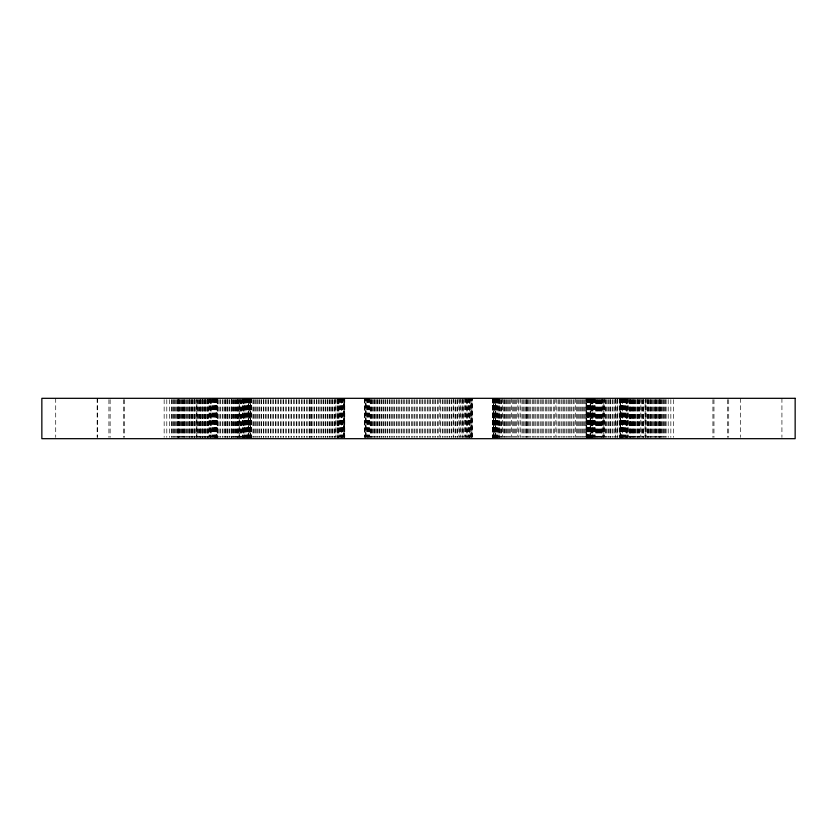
<?xml version="1.0" encoding="UTF-8"?>
<svg xmlns="http://www.w3.org/2000/svg" width="837" height="837" viewBox="0 0 837 837"><rect width="100%" height="100%" fill="white"/><g stroke="black" fill="none" stroke-linecap="round" stroke-linejoin="round"><path stroke-width="0.63" stroke-dasharray="4.18 3.14" d="M781.925 398.318L781.925 437.385M740.347 398.318L740.337 437.385M728.713 399.615L728.713 437.385M727.51 399.615L727.51 437.385M713.961 399.615L713.961 437.385M712.925 399.615L712.925 437.385M673.482 399.615L673.482 437.385M670.845 399.615L670.845 437.385M668.208 399.615L668.208 437.385M666.126 399.615L666.126 437.385M665.593 399.615L665.593 437.385M664.62 399.615L664.62 437.385M663.793 399.615L663.793 437.385M662.998 399.615L662.998 437.385M662.036 399.615L662.036 437.385M661.397 399.615L661.397 437.385M660.435 399.615L660.435 437.385M660.152 399.615L660.152 437.385M659.483 399.615L659.483 437.385M659.106 399.615L659.106 437.385M658.949 399.615L658.949 437.385M657.903 399.615L658.018 437.385M656.961 399.615L656.961 437.385M656.449 399.615L656.449 437.385M655.507 399.615L655.507 437.385M655.402 399.615L655.402 437.385M654.482 399.615L654.482 437.385M653.917 399.615L653.917 437.385M652.954 399.615L652.965 437.385M652.044 399.615L652.044 437.385M651.353 399.615L651.353 437.385M650.558 399.615L650.558 437.385M650.38 399.615L650.38 437.385M649.669 399.615L649.669 437.385M648.759 399.615L648.759 437.385M648.215 399.615L648.215 437.385M647.775 399.615L647.775 437.385M647.357 399.615L647.357 437.385M646.143 398.318L646.143 437.385M645.934 399.615L645.934 437.385M643.726 399.615L643.726 437.385M643.507 399.615L643.507 437.385M642.921 399.615L642.921 437.385M642.523 399.615L642.523 437.385M641.592 399.615L641.592 437.385M640.87 398.318L640.807 437.385M639.886 399.615L639.886 437.385M639.531 399.615L639.531 437.385M638.788 399.615L638.788 437.385M638.233 399.615L638.233 437.385M637.564 399.615L637.564 437.385M637.239 399.615L637.239 437.385M636.842 399.615L636.842 437.385M635.597 399.615L635.681 437.385M634.99 399.615L634.99 437.385M634.603 399.615L634.603 437.385M633.881 399.615L633.881 437.385M633.232 399.615L633.232 437.385M632.971 399.615L632.971 437.385M632.186 399.615L632.186 437.385M631.987 399.615L631.987 437.385M631.579 399.615L631.579 437.385M630.596 399.615L630.596 437.385M630.355 399.615L630.355 437.385M630.02 399.615L630.02 437.385M629.382 399.615L629.382 437.385M629.11 399.615L629.11 437.385M628.577 398.318L628.577 437.385M627.771 399.615L627.729 437.385M627.237 398.318L627.237 437.385M627.08 398.318L627.028 437.385M626.808 399.615L626.808 437.385M626.463 399.615L626.463 437.385M626.013 398.318L626.013 437.385M625.312 398.318L625.312 437.385L625.208 399.615M624.915 398.318L624.915 437.385M624.276 398.318L624.266 437.385M623.921 398.318L623.921 437.385M623.366 398.318L623.366 437.385M623.052 398.318L623.052 437.385M622.686 399.615L622.686 437.385M622.571 398.318L622.571 437.385M622.309 398.318L622.309 437.385M621.912 398.318L621.912 437.385M621.692 398.318L621.755 437.385M621.368 398.318L621.368 437.385M621.2 398.318L621.2 437.385M620.96 398.318L620.96 437.385M620.834 398.318L620.834 437.385M620.677 437.385L620.604 398.318L620.499 437.385M619.516 398.318L619.516 437.385M619.296 399.615L619.296 437.385M617.779 398.318L617.779 437.385M617.214 399.615L617.214 437.385M616.879 399.615L616.879 437.385M615.645 399.615L615.645 437.385M615.394 398.318L615.394 437.385M614.515 399.615L614.515 437.385M613.071 399.615L613.071 437.385M612.318 399.615L612.224 437.385M610.822 399.615L610.822 437.385M610.089 399.615L610.089 437.385M609.995 399.615L609.995 437.385M608.635 399.615L608.635 437.385M607.829 399.615L607.924 437.385M606.522 399.615L606.522 437.385M605.758 399.615L605.842 437.385M605.078 399.615L605.078 437.385M604.492 398.318L604.492 437.385M603.111 399.615L603.111 437.385M602.546 398.318L602.546 437.385M601.918 399.615L601.918 437.385M601.845 399.615L601.845 437.385M601.228 399.615L601.228 437.385M600.694 399.615L600.694 437.385M600.024 399.615L600.098 437.385M599.438 399.615L599.438 437.385M598.936 399.615L598.936 437.385M598.371 399.615L598.298 437.385M597.744 399.615L597.744 437.385M597.273 399.615L597.273 437.385M596.739 399.615L596.676 437.385M596.164 399.615L596.164 437.385M595.714 399.615L595.714 437.385M595.159 398.318L595.222 437.385M594.678 398.318L594.678 437.385M594.26 398.318L594.26 437.385M593.747 398.318L593.81 437.385M593.297 398.318L593.297 437.385M592.92 399.615L592.92 437.385M592.565 399.615L592.502 437.385L592.45 398.318M592.041 398.318L592.041 437.385M591.696 399.615L591.696 437.385M591.309 398.318L591.267 437.385M591.152 399.615L591.152 437.385M590.891 398.318L590.891 437.385M590.577 398.318L590.577 437.385M589.865 398.318L589.865 437.385M589.583 398.318L589.635 437.385M589.248 398.318L589.29 437.385M588.955 398.318L588.955 437.385M588.714 398.318L588.714 437.385M588.453 398.318L588.453 437.385M588.421 398.318L588.421 437.385M588.17 398.318L588.17 437.385M587.972 398.318L588.003 437.385M587.72 398.318L587.752 437.385M587.511 398.318L587.511 437.385M587.312 398.318L587.344 437.385M587.166 398.318L587.145 437.385M586.978 398.318L586.978 437.385M586.842 437.385L586.716 398.318L586.57 437.385M586.371 398.318L586.381 437.385M586.287 437.385L586.193 398.318L586.141 437.385M585.555 399.615L585.555 437.385M584.467 399.615L584.467 437.385M583.703 399.615L583.703 437.385M582.552 399.615L582.552 437.385M581.757 399.615L581.757 437.385M580.554 399.615L580.554 437.385M579.727 399.615L579.727 437.385M578.472 399.615L578.472 437.385M577.614 399.615L577.614 437.385M576.316 399.615L576.316 437.385M575.427 398.318L575.427 437.385M574.088 399.615L574.088 437.385M573.178 399.615L573.178 437.385M571.786 399.615L571.786 437.385M570.855 399.615L570.855 437.385M569.432 399.615L569.432 437.385M568.469 399.615L568.469 437.385M567.015 399.615L567.015 437.385M566.042 399.615L566.042 437.385M564.556 399.615L564.556 437.385M563.563 399.615L563.563 437.385M562.045 399.615L562.045 437.385M561.041 399.615L561.041 437.385M559.503 399.615L559.503 437.385M558.478 399.615L558.478 437.385M556.929 399.615L556.929 437.385M555.894 398.318L555.894 437.385M554.324 399.615L554.324 437.385M553.278 399.615L553.278 437.385M551.698 399.615L551.698 437.385M550.652 399.615L550.652 437.385M549.072 399.615L549.072 437.385M548.015 399.615L548.015 437.385M546.425 399.615L546.425 437.385M545.379 399.615L545.379 437.385M543.788 399.615L543.788 437.385M542.742 399.615L542.742 437.385M541.152 399.615L541.152 437.385M540.106 399.615L540.106 437.385M538.526 399.615L538.526 437.385M537.49 399.615L537.49 437.385M535.931 399.615L535.931 437.385M534.895 399.615L534.895 437.385M533.347 399.615L533.347 437.385M532.332 399.615L532.332 437.385M530.804 399.615L530.804 437.385M529.8 399.615L529.8 437.385M528.293 399.615L528.293 437.385M527.3 399.615L527.3 437.385M526.912 399.615L526.912 437.385M526.368 399.615L526.368 437.385M525.824 399.615L525.824 437.385M524.851 399.615L524.851 437.385M523.407 399.615L523.407 437.385M522.455 399.615L522.455 437.385M521.053 399.615L521.053 437.385M520.122 398.318L520.122 437.385M518.752 399.615L518.752 437.385M517.841 398.318L517.841 437.385M516.513 399.615L516.513 437.385M515.644 399.615L515.644 437.385M514.357 399.615L514.357 437.385M513.51 399.615L513.51 437.385M512.275 399.615L512.275 437.385M511.449 398.318L511.449 437.385M510.267 399.615L510.267 437.385M509.482 399.615L509.482 437.385M508.352 399.615L508.352 437.385M507.599 399.615L507.599 437.385M506.531 399.615L506.531 437.385M505.81 399.615L505.81 437.385M504.805 399.615L504.805 437.385M504.125 399.615L504.125 437.385M503.173 399.615L503.173 437.385M502.535 398.318L502.535 437.385M501.656 399.615L501.656 437.385M501.049 399.615L501.049 437.385M500.244 399.615L500.244 437.385M499.679 399.615L499.679 437.385M499.302 398.318L499.302 437.385M498.936 399.615L498.936 437.385M498.413 398.318L498.413 437.385M498.067 399.615L498.067 437.385M497.743 398.318L497.743 437.385M497.272 398.318L497.272 437.385M496.958 399.615L496.958 437.385M496.676 398.318L496.676 437.385M496.236 398.318L496.236 437.385M495.964 398.318L495.964 437.385M495.337 398.318L495.337 437.385M495.096 398.318L495.096 437.385M494.855 398.318L494.887 437.385M494.552 398.318L494.552 437.385M494.343 399.615L494.343 437.385M494.154 398.318L494.175 437.385M493.893 398.318L493.893 437.385M493.715 437.385L493.6 398.318L493.579 437.385M493.359 398.318L493.359 437.385M493.139 398.318L493.223 437.385M492.951 398.318L492.951 437.385L492.805 398.318M492.616 398.318L492.616 437.385M492.522 398.318L492.501 437.385M472.183 437.385L472.183 398.318L472.078 437.385M471.848 398.318L471.848 437.385M470.373 398.318L470.237 437.385M469.766 398.318L469.766 437.385M469.63 398.318L469.63 437.385M469.442 399.615L469.442 437.385M468.762 398.318L468.762 437.385M468.532 398.318L468.532 437.385M467.768 398.318L467.768 437.385M467.496 399.615L467.496 437.385M466.669 398.318L466.669 437.385M466.345 399.615L466.345 437.385M465.445 398.318L465.445 437.385M465.079 398.318L465.079 437.385M464.106 398.318L464.106 437.385M463.698 399.615L463.698 437.385M462.652 399.615L462.652 437.385M462.212 398.318L462.212 437.385M461.103 399.615L461.103 437.385M460.622 398.318L460.622 437.385M459.45 399.615L459.45 437.385M458.927 398.318L458.927 437.385M457.693 399.615L457.693 437.385M457.138 399.615L457.138 437.385M455.841 399.615L455.841 437.385M455.244 399.615L455.244 437.385M453.895 399.615L453.895 437.385M453.277 398.318L453.277 437.385M451.875 399.615L451.875 437.385M451.216 399.615L451.216 437.385M449.762 399.615L449.762 437.385M449.082 399.615L449.082 437.385M447.586 399.615L447.586 437.385M446.874 399.615L446.874 437.385M445.326 399.615L445.326 437.385M444.593 399.615L444.593 437.385M443.014 399.615L443.014 437.385M442.25 399.615L442.25 437.385M440.639 399.615L440.639 437.385M439.854 398.318L439.854 437.385M438.201 399.615L438.201 437.385M437.406 399.615L437.406 437.385M435.721 399.615L435.721 437.385M434.905 399.615L434.905 437.385M433.2 399.615L433.2 437.385M432.373 399.615L432.373 437.385M430.647 399.615L430.647 437.385M429.81 399.615L429.81 437.385M428.063 399.615L428.063 437.385M427.215 399.615L427.215 437.385M425.447 399.615L425.447 437.385M424.6 399.615L424.6 437.385M422.821 399.615L422.821 437.385M421.963 399.615L421.963 437.385M420.184 399.615L420.184 437.385M419.327 399.615L419.327 437.385M417.548 399.615L417.548 437.385M416.68 399.615L416.68 437.385M414.911 399.615L414.911 437.385M414.043 399.615L414.043 437.385M412.275 399.615L412.275 437.385M411.417 399.615L411.417 437.385M409.659 399.615L409.659 437.385M408.812 399.615L408.812 437.385M407.064 399.615L407.064 437.385M406.227 399.615L406.227 437.385M404.501 399.615L404.501 437.385M403.664 399.615L403.664 437.385M401.959 399.615L401.959 437.385M401.153 399.615L401.153 437.385M399.469 399.615L399.469 437.385M398.674 399.615L398.674 437.385M397.02 399.615L397.02 437.385M396.236 399.615L396.236 437.385M394.614 399.615L394.614 437.385M393.861 399.615L393.861 437.385M392.281 399.615L392.281 437.385M391.538 399.615L391.538 437.385M390 399.615L390 437.385M389.289 399.615L389.289 437.385M387.793 399.615L387.793 437.385M387.112 399.615L387.112 437.385M385.658 399.615L385.658 437.385M384.999 399.615L384.999 437.385M383.597 399.615L383.597 437.385M382.969 399.615L382.969 437.385M381.62 399.615L381.62 437.385M381.034 399.615L381.034 437.385M379.736 399.615L379.736 437.385M379.182 399.615L379.182 437.385M377.947 399.615L377.947 437.385M377.424 399.615L377.424 437.385M376.252 399.615L376.252 437.385M375.771 399.615L375.771 437.385M374.662 399.615L374.662 437.385M374.212 399.615L374.212 437.385M373.176 399.615L373.176 437.385M372.768 399.615L372.768 437.385M371.795 399.615L371.795 437.385M371.429 399.615L371.429 437.385M370.529 399.615L370.529 437.385M370.205 399.615L370.205 437.385M369.379 398.318L369.379 437.385M369.096 398.318L369.096 437.385M368.343 398.318L368.343 437.385M368.113 398.318L368.113 437.385M367.433 398.318L367.433 437.385M367.234 398.318L367.234 437.385M366.637 398.318L366.501 437.385M365.026 398.318L365.026 437.385M364.796 398.318L364.796 437.385L364.555 398.318M344.781 398.318L344.771 437.385M344.582 398.318L344.572 437.385M344.478 437.385L344.384 398.318L344.248 437.385M344.143 398.318L344.049 437.385M343.275 398.318L343.212 437.385M342.657 398.318L342.657 437.385M342.542 398.318L342.448 437.385M341.904 398.318L341.904 437.385M341.716 398.318L341.716 437.385L341.663 398.318M341.036 398.318L341.036 437.385M340.722 398.318L340.753 437.385M340.042 398.318L340.042 437.385M339.644 398.318L339.728 437.385M338.922 399.615L338.922 437.385M338.577 398.318L338.577 437.385M338.462 399.615L338.462 437.385M337.698 399.615L337.698 437.385M337.321 398.318L337.321 437.385M337.154 399.615L337.154 437.385M335.94 398.318L335.94 437.385M335.742 399.615L335.742 437.385M334.465 399.615L334.465 437.385M334.214 399.615L334.214 437.385M332.875 399.615L332.875 437.385M332.592 399.615L332.592 437.385M331.18 399.615L331.18 437.385M330.866 399.615L330.866 437.385M329.391 399.615L329.391 437.385M329.035 399.615L329.035 437.385M327.518 399.615L327.518 437.385M327.121 399.615L327.121 437.385M325.541 399.615L325.541 437.385M325.122 399.615L325.122 437.385M323.49 399.615L323.49 437.385M323.04 399.615L323.04 437.385M321.356 399.615L321.356 437.385M320.874 399.615L320.874 437.385M319.148 399.615L319.148 437.385M318.646 399.615L318.646 437.385M316.878 399.615L316.878 437.385M316.344 399.615L316.344 437.385M314.534 399.615L314.534 437.385M313.98 399.615L313.98 437.385M312.138 399.615L312.138 437.385M311.563 399.615L311.563 437.385M311.029 399.615L311.029 437.385M310.088 399.615L310.088 437.385M309.69 399.615L309.69 437.385M309.104 399.615L309.104 437.385M307.2 399.615L307.2 437.385M306.593 399.615L306.593 437.385M304.668 399.615L304.668 437.385M304.04 399.615L304.04 437.385M302.094 399.615L302.094 437.385M301.466 399.615L301.466 437.385M299.5 399.615L299.5 437.385M298.861 399.615L298.861 437.385M296.884 399.615L296.884 437.385M296.246 399.615L296.246 437.385M294.258 399.615L294.258 437.385M293.609 399.615L293.609 437.385M291.621 399.615L291.621 437.385M290.962 399.615L290.962 437.385M288.974 399.615L288.974 437.385M288.326 399.615L288.326 437.385M286.338 399.615L286.338 437.385M285.689 399.615L285.689 437.385M283.712 399.615L283.712 437.385M283.073 399.615L283.073 437.385M281.106 399.615L281.106 437.385M280.468 399.615L280.468 437.385M278.512 399.615L278.512 437.385M277.894 399.615L277.894 437.385M275.959 399.615L275.959 437.385M275.342 399.615L275.342 437.385M273.437 399.615L273.437 437.385M272.841 399.615L272.841 437.385M270.958 399.615L270.958 437.385M270.372 399.615L270.372 437.385M268.52 399.615L268.52 437.385M267.966 399.615L267.966 437.385M266.145 399.615L266.145 437.385M265.601 399.615L265.601 437.385M263.822 399.615L263.822 437.385M263.31 399.615L263.31 437.385M261.562 399.615L261.562 437.385M261.081 399.615L261.081 437.385M259.376 399.615L259.376 437.385M258.915 399.615L258.915 437.385M257.273 399.615L257.273 437.385M256.833 399.615L256.833 437.385M255.243 399.615L255.243 437.385M254.835 399.615L254.835 437.385M253.297 399.615L253.297 437.385M252.931 399.615L252.931 437.385M251.498 398.318L251.445 437.385M251.33 398.318L251.351 437.385M251.142 398.318L251.11 437.385M250.818 398.318L250.807 437.385M250.661 398.318L250.661 437.385M250.127 398.318L250.127 437.385M249.771 398.318L249.677 437.385M249.468 398.318L249.468 437.385M249.384 399.615L249.384 437.385M249.091 398.318L249.06 437.385M248.924 398.318L248.924 437.385M248.683 398.318L248.683 437.385M248.055 398.318L248.055 437.385M247.773 398.318L247.762 437.385M247.281 398.318L247.323 437.385M247.061 398.318L247.061 437.385M246.748 398.318L246.748 437.385M246.204 398.318L246.245 437.385M245.942 399.615L245.942 437.385M245.597 398.318L245.597 437.385M245.063 398.318L245.011 437.385M244.833 398.318L244.833 437.385M244.718 399.615L244.718 437.385M244.341 398.318L244.341 437.385M243.766 398.318L243.766 437.385M243.713 399.615L243.713 437.385M243.379 399.615L243.379 437.385M242.96 398.318L242.96 437.385M242.353 398.318L242.353 437.385L242.291 399.615M241.924 399.615L241.924 437.385M241.485 399.615L241.485 437.385M240.774 399.615L240.836 437.385M240.365 399.615L240.365 437.385M239.895 399.615L239.895 437.385M238.702 399.615L238.702 437.385M238.2 399.615L238.2 437.385M237.488 399.615L237.488 437.385M237.415 399.615L237.415 437.385M236.944 399.615L236.944 437.385M236.411 399.615L236.411 437.385M235.668 399.615L235.595 437.385M235.092 399.615L235.092 437.385M234.538 399.615L234.538 437.385M233.764 399.615L233.68 437.385M233.146 399.615L233.146 437.385M232.56 399.615L232.56 437.385M231.765 399.615L231.765 437.385M231.682 399.615L231.682 437.385M231.117 399.615L231.117 437.385M229.589 399.615L229.683 437.385M229.003 399.615L229.003 437.385M227.528 399.615L227.528 437.385M227.434 399.615L227.434 437.385M226.817 399.615L226.817 437.385M225.289 399.615L225.289 437.385M225.195 399.615L225.195 437.385M224.567 399.615L224.567 437.385M222.998 399.615L222.998 437.385M222.244 399.615L222.244 437.385M220.633 399.615L220.633 437.385M219.869 399.615L219.869 437.385M218.227 399.615L218.227 437.385M217.432 399.615L217.474 437.385M217.212 399.615L217.212 437.385M217.139 398.318L217.034 437.385M216.961 398.318L216.961 437.385M216.804 398.318L216.804 437.385M216.678 398.318L216.678 437.385M216.438 398.318L216.438 437.385M216.27 398.318L216.27 437.385M215.946 398.318L215.946 437.385M215.726 398.318L215.758 437.385M215.329 398.318L215.329 437.385M215.067 398.318L214.952 437.385M214.586 398.318L214.586 437.385M214.272 398.318L214.272 437.385M213.717 398.318L213.717 437.385M213.362 398.318L213.257 437.385M212.734 398.318L212.734 437.385M212.326 398.318L212.431 437.385M211.625 398.318L211.625 437.385M211.175 399.615L211.175 437.385M210.704 399.615L210.704 437.385M210.317 398.318L210.401 437.385M209.961 398.318L209.909 437.385L209.867 399.615M209.062 398.318L209.062 437.385M208.528 399.615L208.528 437.385M208.131 399.615L208.131 437.385M207.618 399.615L207.618 437.385M207.283 399.615L207.283 437.385M207.042 399.615L207.042 437.385M206.059 399.615L206.059 437.385M205.525 399.615L205.525 437.385M205.452 399.615L205.452 437.385M204.678 399.615L204.678 437.385M204.406 399.615L204.406 437.385M203.757 399.615L203.757 437.385M202.91 399.615L202.91 437.385M202.648 399.615L202.648 437.385M202.052 399.615L202.052 437.385M201.968 399.615L201.968 437.385M200.796 399.615L200.796 437.385M200.273 399.615L200.273 437.385M200.085 399.615L200.085 437.385M199.405 399.615L199.405 437.385M198.861 399.615L198.861 437.385M198.107 399.615L198.107 437.385M197.637 399.615L197.637 437.385M196.046 399.615L196.046 437.385M194.99 399.615L194.99 437.385M194.728 399.615L194.728 437.385M194.132 399.615L194.132 437.385M193.912 399.615L193.912 437.385M192.541 399.615L192.541 437.385M192.353 399.615L192.353 437.385M191.704 399.615L191.704 437.385M191.495 399.615L191.495 437.385M190.292 399.615L190.292 437.385M189.737 399.615L189.737 437.385M189.424 399.615L189.424 437.385M188.88 399.615L188.88 437.385M187.969 399.615L187.969 437.385M187.132 399.615L187.08 437.385M186.285 399.615L186.285 437.385M185.594 399.615L185.594 437.385M184.684 399.615L184.684 437.385M184.558 399.615L184.558 437.385M183.721 399.615L183.721 437.385M183.157 399.615L183.157 437.385M182.236 399.615L182.236 437.385M182.006 399.615L182.006 437.385M181.19 399.615L181.19 437.385M180.687 399.615L180.687 437.385M179.746 399.615L179.746 437.385M179.495 399.615L179.495 437.385M178.7 399.615L178.7 437.385M178.532 399.615L178.532 437.385M178.166 399.615L178.166 437.385M177.371 399.615L177.371 437.385M177.203 399.615L177.203 437.385M176.251 399.615L176.251 437.385M175.603 399.615L175.603 437.385M174.64 399.615L174.64 437.385M173.855 399.615L173.855 437.385M173.018 399.615L173.018 437.385M172.045 399.615L172.045 437.385M171.512 399.615L171.512 437.385M169.43 399.615L169.43 437.385M166.793 399.615L166.793 437.385M164.157 399.615L164.157 437.385M124.598 399.615L124.598 437.385M123.677 399.615L123.677 437.385M110.128 399.615L110.128 437.385M108.925 399.615L108.925 437.385M97.291 398.318L97.291 437.385M97.176 398.318L97.176 437.385M55.713 398.318L55.713 437.385M645.16 437.385L645.16 399.615L645.097 437.385M620.207 437.385L620.207 399.615L620.175 437.385M603.833 437.385L603.833 399.615L603.759 437.385M590.242 437.385L590.242 398.318L590.2 437.385M495.713 437.385L495.713 398.318L495.682 437.385M471.482 437.385L471.482 398.318L471.44 437.385M470.99 437.385L470.99 398.318L470.896 437.385M365.978 437.385L365.978 398.318L365.884 437.385M365.434 437.385L365.434 398.318L365.392 437.385M343.819 437.385L343.819 398.318L343.798 437.385M250.368 437.385L250.347 398.318L250.294 437.385M248.265 437.385L248.265 398.318L248.233 437.385M239.215 437.385L239.215 399.615L239.141 437.385M196.831 437.385L196.831 399.615L196.768 437.385"/><path stroke-width="1.26" d="M795.15 398.318L41.85 398.318L41.85 438.682L795.15 438.682L795.15 398.318"/></g></svg>
